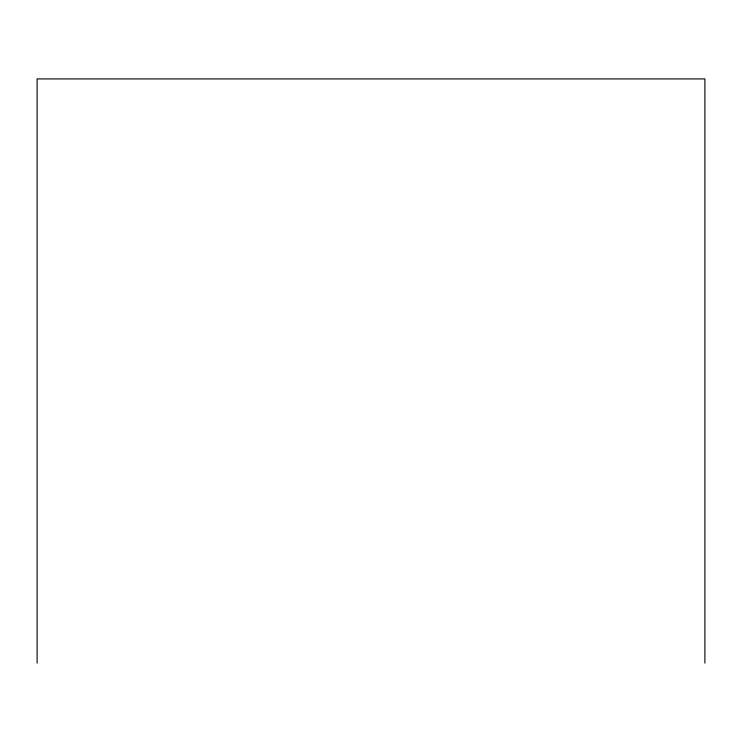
<?xml version="1.0" encoding="UTF-8"?>
<svg xmlns="http://www.w3.org/2000/svg" width="742" height="742" viewBox="0 0 742 742"><rect width="100%" height="100%" fill="white"/><g stroke="black" fill="none" stroke-linecap="round" stroke-linejoin="round"><path stroke-width="1.11" d="M704.9 663.088L704.9 78.912L37.1 78.912L37.1 663.088"/></g></svg>
